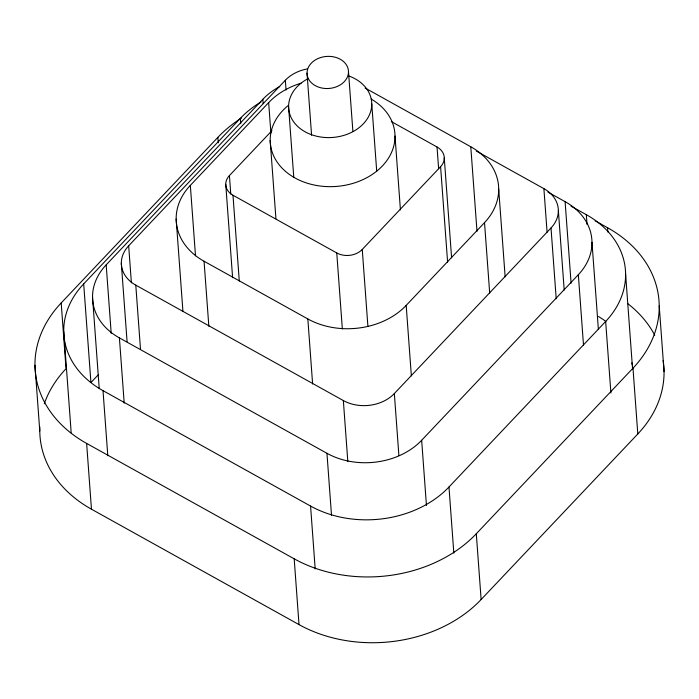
<?xml version="1.0" encoding="UTF-8"?>
<svg xmlns="http://www.w3.org/2000/svg" width="699" height="699" viewBox="0 0 699 699"><rect width="100%" height="100%" fill="white"/><g stroke="black" fill="none" stroke-linecap="round" stroke-linejoin="round"><path stroke-width="1.05" d="M44.282 403.795A130.163 100.726 -4.2 0 1 66.021 368.714L61.197 302.938L217.87 137.371A130.163 100.726 -4.2 0 1 241.679 117.913M98.428 374.638L90.931 382.563L83.688 283.899L240.36 118.332A98.926 76.549 -4.2 0 1 261.033 101.958M111.202 333.353L106.178 264.851L262.85 99.293A67.689 52.381 -4.2 0 1 279.731 86.545M131.386 282.842L128.668 245.812L285.341 80.254A36.444 28.205 -4.2 0 1 307.481 68.895M195.502 255.86L190.329 185.384L268.661 102.604A70.293 54.391 -4.2 0 1 301.129 83.164M230.775 194.042L229.421 175.58L271.946 130.643M229.421 175.58A18.226 14.102 -4.2 0 0 232.985 195.248L336.761 252.951A18.226 14.102 -4.2 0 0 362.257 249.438L440.597 166.659A18.226 14.102 -4.2 0 0 437.032 146.991L391.335 121.582M190.329 185.384A70.293 54.391 -4.2 0 0 204.064 261.243L307.84 318.954A70.293 54.391 -4.2 0 0 406.18 305.411L484.521 222.632A70.293 54.391 -4.2 0 0 470.785 146.764L367.01 89.061A70.293 54.391 -4.2 0 0 365.149 88.065M128.668 245.812A36.444 28.205 -4.2 0 0 135.789 285.148L343.349 400.562A36.444 28.205 -4.2 0 0 394.341 393.537L551.013 227.979A36.444 28.205 -4.2 0 0 543.892 188.643L476.29 151.054M106.178 264.851A67.689 52.381 -4.2 0 0 119.407 337.905L326.957 453.31A67.689 52.381 -4.2 0 0 421.663 440.274L578.335 274.716A67.689 52.381 -4.2 0 0 565.107 201.662L547.964 192.129M83.688 283.899A98.926 76.549 -4.2 0 0 103.015 390.662L310.574 506.067A98.926 76.549 -4.2 0 0 448.976 487.011L605.657 321.453A98.926 76.549 -4.2 0 0 586.321 214.68L571.083 206.214M61.197 302.938A130.163 100.726 -4.2 0 0 86.632 443.419L294.192 558.824A130.163 100.726 -4.2 0 0 476.299 533.748L632.979 368.19A130.163 100.726 -4.2 0 0 607.536 227.708L595.155 220.823M39.843 426.975A130.163 100.726 -4.2 0 0 91.464 509.195L299.015 624.609A130.163 100.726 -4.2 0 0 481.13 599.524L637.803 433.965A130.163 100.726 -4.2 0 0 663.141 360.535M598.458 316.481L603.351 319.609A98.926 76.549 -4.2 0 1 605.815 321.488M659.218 305.874L664.05 371.65M632.979 368.19L637.803 433.965M625.596 274.087L632.604 369.5M607.536 227.708L607.85 232.016M605.657 321.453L610.909 393.013M591.983 242.308L598.37 329.29M586.321 214.68L587.038 224.44M578.335 274.716L583.525 345.385M565.107 201.662L571.092 283.2M558.361 210.53L564.198 290.024M551.013 227.979L556.212 298.761M543.892 188.643L547.09 232.199M498.693 188.975L505.141 276.804M484.521 222.632L489.693 293.108M470.785 146.764L476.998 231.334M476.299 533.748L481.13 599.524M444.267 157.93L451.606 257.844M440.597 166.659L447.613 262.221M437.032 146.991L438.631 168.712M448.976 487.011L453.834 553.154M421.663 440.274L426.451 505.508M395.005 136.017L400.431 209.945M406.18 305.411L411.362 375.887M394.341 393.537L398.893 455.608M371.763 103.863L376.717 171.334M362.257 249.438L367.919 326.538M348.495 71.717A20.76 16.068 -4.2 0 1 317.538 86.737A20.76 16.068 -4.2 0 1 317.25 58.899A20.76 16.068 -4.2 0 1 348.495 71.717L352.899 131.613M336.761 252.951L342.344 328.967M343.349 400.562L347.822 461.541M307.027 73.185L311.588 135.265M326.957 453.31L331.509 515.285M307.84 318.954L312.619 384.004M288.591 106.816L293.79 177.555M285.341 80.254L286.057 90.057M310.574 506.067L315.188 568.96M268.661 102.604L270.897 132.967M270.181 140.447L275.93 218.726M262.85 99.293L263.165 103.644M294.192 558.824L299.015 624.609M240.36 118.332L240.753 123.758M232.985 195.248L239.285 281.033M225.751 184.3L232.61 277.695M217.87 137.371L218.263 142.762M204.064 261.243L208.844 326.302M176.157 219.04L182.92 311.195M135.789 285.148L140.508 349.404M121.32 263.261L127.078 341.671M119.407 337.905L124.195 403.14M103.015 390.662L107.795 455.722M92.53 297.258L99.232 388.592M86.632 443.419L91.464 509.195M63.74 331.256L70.983 429.92A98.926 76.549 -4.2 0 0 71.088 432.926M34.95 365.254L39.782 431.03M627.798 303.654A130.163 100.726 -4.2 0 1 654.753 335.267M348.766 75.946A41.634 32.215 -4.2 0 1 363.366 123.793A41.634 32.215 -4.2 0 1 299.495 128.004A41.634 32.215 -4.2 0 1 308.172 78.62M371.117 99.013A62.482 48.345 -4.2 0 1 380.221 168.109A62.482 48.345 -4.2 0 1 290.504 175.204A62.482 48.345 -4.2 0 1 288.11 105.584M631.896 362.79A98.926 76.549 -4.2 0 1 632.219 364.764M632.481 366.757A98.926 76.549 -4.2 0 1 632.665 368.749"/></g></svg>
